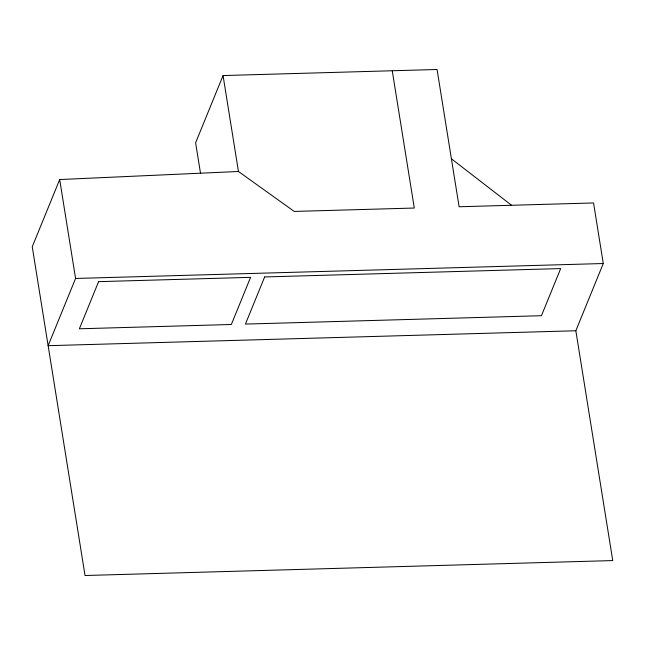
<?xml version="1.0" encoding="UTF-8"?>
<svg xmlns="http://www.w3.org/2000/svg" width="645" height="645" viewBox="0 0 645 645"><rect width="100%" height="100%" fill="white"/><g stroke="black" fill="none" stroke-linecap="round" stroke-linejoin="round"><path stroke-width="0.97" d="M392.249 70.765L414.3 208.037L294.249 211.431L238.465 171.489L59.687 179.544L32.25 246.769L85.043 575.509L612.75 560.569L575.84 330.756L603.277 263.523L593.553 202.957L459.111 206.763L437.068 69.491L223.049 75.554L195.612 142.787L200.539 173.449M59.687 179.544L75.57 278.455L48.133 345.688L575.84 330.756M75.57 278.455L603.277 263.523M451.403 158.783L511.558 205.279M223.049 75.554L238.465 171.489M98.596 281.647L79.359 328.789L231.345 324.491L250.591 277.35L98.596 281.647M264.66 276.947L245.422 324.088L541.445 315.711L560.682 268.57L264.66 276.947"/></g></svg>
